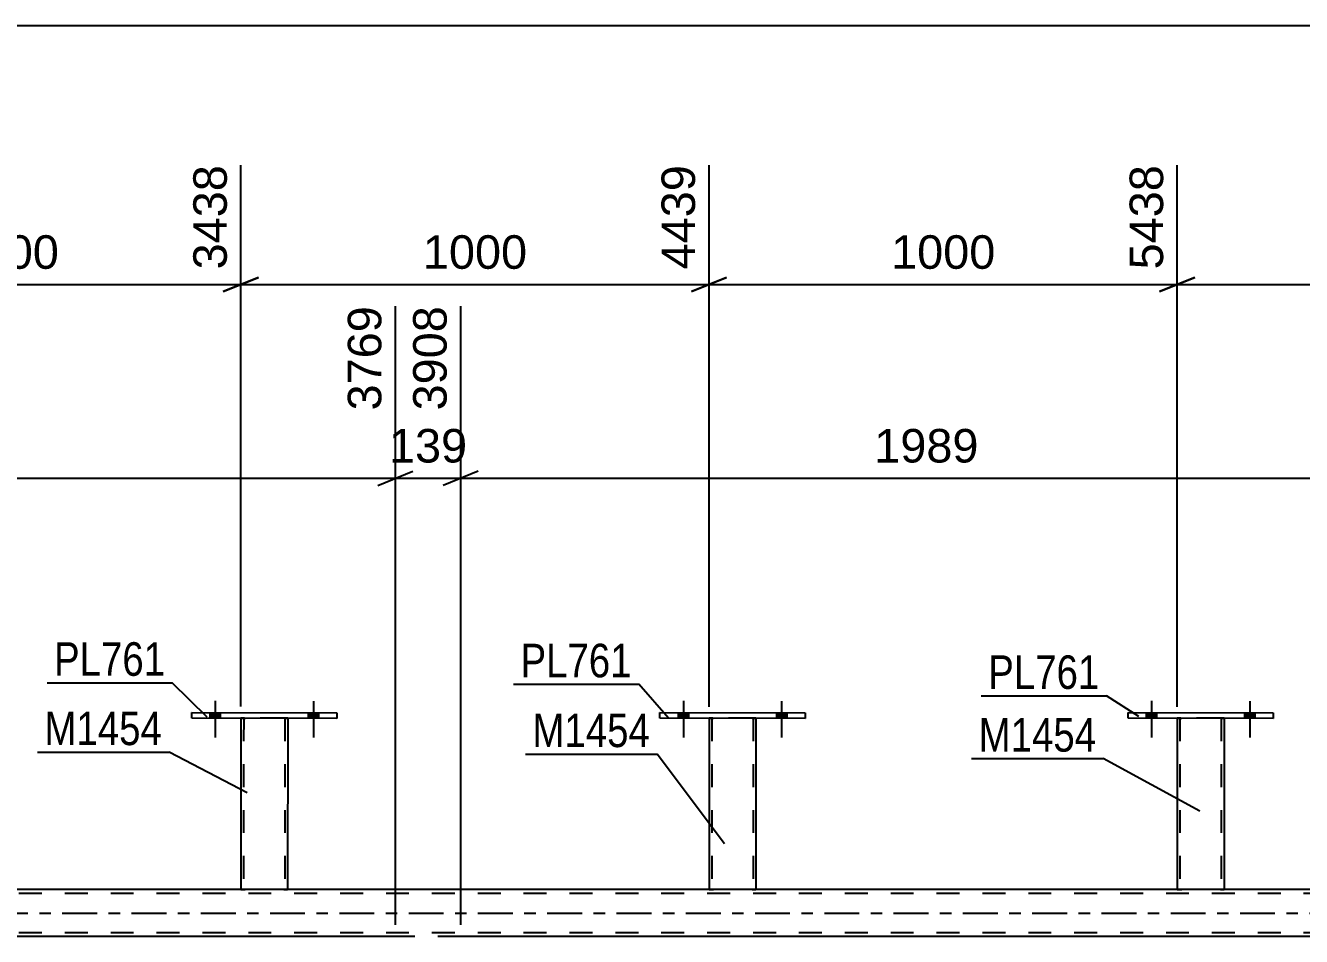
# Model space of a CAD drawing. Header units: millimetres. Extents: x 0 to 841, y 0 to 594.
# Drawn here: x 163.1 to 272.1, y 432.5 to 510.3 of the extents above; entities that cross this region are included whole.
import ezdxf

# ---------------------------------------------------------------- set-up
doc = ezdxf.new("R2010")
doc.units = ezdxf.units.MM
doc.linetypes.add('DXK_LINE_DOT2', pattern=[3.9198, 1.9599, -1.9599])
doc.linetypes.add('DXK_LINE_DOT3', pattern=[5.9187, 2.979, -0.9799, 0.9799, -0.9799])
doc.styles.add('Arial', font='ARIAL.TTF', dxfattribs={"height": 0.2})
doc.styles.add('Arial Narrow', font='ARIALN.TTF', dxfattribs={"height": 0.2})

# ---------------------------------------------------------------- blocks, each defined once
blk = doc.blocks.new('Part-318891418-4508 - 4466')
at = {"color": 7, "linetype": 'DXK_LINE_DOT2'}
for p, q in [((764.22, 436.19), (89.29, 436.19)), ((764.22, 436.51), (101.49, 436.51)), ((185.48, 436.51), (181.48, 436.51)), ((225.49, 436.51), (221.49, 436.51)), ((265.48, 436.51), (261.48, 436.51)), ((764.22, 432.83), (89.29, 432.83)), ((200.27, 432.51), (194.69, 432.51))]:
    blk.add_line(p, q, dxfattribs=at)
at = {"color": 2, "linetype": 'Continuous'}
for p, q in [((181.48, 436.51), (145.48, 436.51)), ((221.49, 436.51), (185.48, 436.51)), ((261.48, 436.51), (225.49, 436.51)), ((301.48, 436.51), (265.48, 436.51)), ((194.69, 432.51), (115.13, 432.51)), ((279.83, 432.51), (200.27, 432.51))]:
    blk.add_line(p, q, dxfattribs=at)
at = {"color": 7, "linetype": 'DXK_LINE_DOT3'}
blk.add_line((89.29, 434.51), (774.02, 434.51), dxfattribs=at)
blk = doc.blocks.new('Part-318891418-4519 - 4466')
at = {"color": 2, "linetype": 'Continuous'}
for p, q in [((221.49, 451.15), (221.49, 436.51)), ((225.49, 451.14), (225.49, 436.51)), ((221.53, 436.51), (221.49, 436.51)), ((221.63, 436.51), (221.53, 436.51)), ((221.79, 436.51), (221.63, 436.51)), ((225.19, 436.51), (221.79, 436.51)), ((225.35, 436.51), (225.19, 436.51)), ((225.45, 436.51), (225.35, 436.51)), ((225.49, 436.51), (225.45, 436.51))]:
    blk.add_line(p, q, dxfattribs=at)
at = {"color": 7, "linetype": 'DXK_LINE_DOT2'}
for p, q in [((221.49, 451.15), (221.49, 451.15)), ((221.49, 451.15), (221.49, 451.15)), ((221.49, 451.15), (221.49, 451.15)), ((221.53, 451.15), (221.49, 451.15)), ((221.49, 451.15), (221.53, 451.15)), ((221.63, 451.15), (221.53, 451.15)), ((221.53, 451.15), (221.63, 451.15)), ((221.79, 451.15), (221.63, 451.15)), ((221.63, 451.15), (221.79, 451.15)), ((221.73, 451.15), (221.73, 451.15)), ((221.73, 451.15), (221.73, 436.51)), ((221.75, 451.15), (221.73, 451.15)), ((221.73, 451.15), (221.75, 451.15)), ((221.8, 451.15), (221.75, 451.15)), ((221.75, 451.15), (221.8, 451.15)), ((225.2, 451.15), (221.79, 451.15)), ((225.2, 451.15), (221.79, 451.15)), ((225.11, 451.15), (221.8, 451.15)), ((221.8, 451.15), (221.88, 451.15)), ((225.18, 451.15), (221.88, 451.15)), ((225.18, 451.15), (225.11, 451.15)), ((225.24, 451.15), (225.18, 451.15)), ((225.18, 451.15), (225.24, 451.15)), ((225.2, 451.15), (225.35, 451.15)), ((225.35, 451.15), (225.2, 451.15)), ((225.25, 451.15), (225.24, 451.15)), ((225.24, 451.15), (225.25, 451.15)), ((225.25, 451.15), (225.25, 451.15)), ((225.25, 451.15), (225.25, 436.51)), ((225.35, 451.15), (225.46, 451.15)), ((225.46, 451.15), (225.35, 451.15)), ((225.46, 451.15), (225.49, 451.15)), ((225.49, 451.15), (225.46, 451.15)), ((225.49, 451.15), (225.49, 451.15)), ((225.49, 451.15), (225.49, 451.14)), ((225.49, 451.14), (225.49, 451.15)), ((221.49, 436.51), (221.53, 436.51)), ((221.53, 436.51), (221.63, 436.51)), ((221.63, 436.51), (221.79, 436.51)), ((221.75, 436.51), (221.73, 436.51)), ((221.73, 436.51), (221.75, 436.51)), ((221.8, 436.51), (221.75, 436.51)), ((221.75, 436.51), (221.79, 436.51)), ((225.19, 436.51), (221.79, 436.51)), ((221.79, 436.51), (221.8, 436.51)), ((225.1, 436.51), (221.8, 436.51)), ((221.8, 436.51), (221.88, 436.51)), ((225.18, 436.51), (221.88, 436.51)), ((225.18, 436.51), (225.1, 436.51)), ((225.23, 436.51), (225.18, 436.51)), ((225.18, 436.51), (225.23, 436.51)), ((225.19, 436.51), (225.35, 436.51)), ((225.25, 436.51), (225.23, 436.51)), ((225.23, 436.51), (225.25, 436.51)), ((225.35, 436.51), (225.45, 436.51)), ((225.45, 436.51), (225.49, 436.51))]:
    blk.add_line(p, q, dxfattribs=at)
blk = doc.blocks.new('Bolt-318891418-4665 - 4466')
at = {"linetype": 'Continuous'}
for points in [[(258.84, 451.15), (259.72, 451.15), (259.72, 451.63), (258.84, 451.63)], [(267.24, 451.14), (268.12, 451.14), (268.12, 451.62), (267.24, 451.62)]]:
    blk.add_hatch(color=1, dxfattribs=at).paths.add_polyline_path(points)
at = {"color": 1, "linetype": 'Continuous'}
for p, q in [((259.28, 452.63), (259.28, 449.51)), ((267.68, 452.62), (267.68, 449.5)), ((258.84, 451.63), (258.84, 451.15)), ((259.72, 451.63), (259.72, 451.15)), ((267.24, 451.62), (267.24, 451.14)), ((268.12, 451.62), (268.12, 451.14))]:
    blk.add_line(p, q, dxfattribs=at)
blk = doc.blocks.new('Bolt-318891418-4524 - 4466')
at = {"linetype": 'Continuous'}
for points in [[(258.84, 451.15), (259.72, 451.15), (259.72, 451.63), (258.84, 451.63)], [(267.24, 451.14), (268.12, 451.14), (268.12, 451.62), (267.24, 451.62)]]:
    blk.add_hatch(color=1, dxfattribs=at).paths.add_polyline_path(points)
at = {"color": 1, "linetype": 'Continuous'}
for p, q in [((259.28, 452.63), (259.28, 449.51)), ((267.68, 452.62), (267.68, 449.5)), ((258.84, 451.63), (258.84, 451.15)), ((259.72, 451.63), (259.72, 451.15)), ((267.24, 451.62), (267.24, 451.14)), ((268.12, 451.62), (268.12, 451.14))]:
    blk.add_line(p, q, dxfattribs=at)
blk = doc.blocks.new('Part-318891418-4599 - 4466')
at = {"color": 2, "linetype": 'Continuous'}
for p, q in [((257.28, 451.15), (257.28, 451.63)), ((257.28, 451.63), (269.68, 451.62)), ((269.68, 451.62), (269.68, 451.14)), ((269.68, 451.14), (257.28, 451.15))]:
    blk.add_line(p, q, dxfattribs=at)
blk = doc.blocks.new('Part-318891418-4731 - 4466')
at = {"color": 2, "linetype": 'Continuous'}
for p, q in [((181.49, 451.15), (181.48, 436.51)), ((185.49, 451.14), (185.48, 436.51)), ((181.52, 436.51), (181.48, 436.51)), ((181.62, 436.51), (181.52, 436.51)), ((181.78, 436.51), (181.62, 436.51)), ((185.19, 436.51), (181.78, 436.51)), ((185.34, 436.51), (185.19, 436.51)), ((185.45, 436.51), (185.34, 436.51)), ((185.48, 436.51), (185.45, 436.51))]:
    blk.add_line(p, q, dxfattribs=at)
at = {"color": 7, "linetype": 'DXK_LINE_DOT2'}
for p, q in [((181.49, 451.15), (181.49, 451.15)), ((181.49, 451.15), (181.49, 451.15)), ((181.49, 451.15), (181.49, 451.15)), ((181.53, 451.15), (181.49, 451.15)), ((181.49, 451.15), (181.53, 451.15)), ((181.63, 451.15), (181.53, 451.15)), ((181.53, 451.15), (181.63, 451.15)), ((181.79, 451.15), (181.63, 451.15)), ((181.63, 451.15), (181.79, 451.15)), ((181.73, 451.15), (181.72, 436.51)), ((181.73, 451.15), (181.73, 451.15)), ((181.75, 451.15), (181.73, 451.15)), ((181.73, 451.15), (181.75, 451.15)), ((181.8, 451.15), (181.75, 451.15)), ((181.75, 451.15), (181.8, 451.15)), ((185.19, 451.15), (181.79, 451.15)), ((185.19, 451.15), (181.79, 451.15)), ((185.1, 451.15), (181.8, 451.15)), ((181.8, 451.15), (181.88, 451.15)), ((185.18, 451.15), (181.88, 451.15)), ((185.18, 451.15), (185.1, 451.15)), ((185.23, 451.15), (185.18, 451.15)), ((185.18, 451.15), (185.23, 451.15)), ((185.19, 451.15), (185.35, 451.15)), ((185.35, 451.15), (185.19, 451.15)), ((185.25, 451.15), (185.23, 451.15)), ((185.23, 451.15), (185.25, 451.15)), ((185.25, 451.15), (185.24, 436.51)), ((185.25, 451.15), (185.25, 451.15)), ((185.35, 451.15), (185.45, 451.15)), ((185.45, 451.15), (185.35, 451.15)), ((185.45, 451.15), (185.49, 451.15)), ((185.49, 451.15), (185.45, 451.15)), ((185.49, 451.15), (185.49, 451.15)), ((185.49, 451.15), (185.49, 451.14)), ((185.49, 451.14), (185.49, 451.15)), ((181.48, 436.51), (181.52, 436.51)), ((181.52, 436.51), (181.62, 436.51)), ((181.62, 436.51), (181.78, 436.51)), ((181.74, 436.51), (181.72, 436.51)), ((181.72, 436.51), (181.74, 436.51)), ((181.79, 436.51), (181.74, 436.51)), ((181.74, 436.51), (181.78, 436.51)), ((185.19, 436.51), (181.78, 436.51)), ((181.78, 436.51), (181.79, 436.51)), ((185.1, 436.51), (181.79, 436.51)), ((181.79, 436.51), (181.87, 436.51)), ((185.17, 436.51), (181.87, 436.51)), ((185.17, 436.51), (185.1, 436.51)), ((185.23, 436.51), (185.17, 436.51)), ((185.17, 436.51), (185.23, 436.51)), ((185.19, 436.51), (185.34, 436.51)), ((185.24, 436.51), (185.23, 436.51)), ((185.23, 436.51), (185.24, 436.51)), ((185.34, 436.51), (185.45, 436.51)), ((185.45, 436.51), (185.48, 436.51))]:
    blk.add_line(p, q, dxfattribs=at)
blk = doc.blocks.new('Part-318891418-4564 - 4466')
at = {"color": 2, "linetype": 'Continuous'}
for p, q in [((217.29, 451.15), (217.29, 451.63)), ((217.29, 451.63), (229.69, 451.62)), ((229.69, 451.62), (229.69, 451.14)), ((229.69, 451.14), (217.29, 451.15))]:
    blk.add_line(p, q, dxfattribs=at)
blk = doc.blocks.new('Part-318891418-4569 - 4466')
at = {"color": 2, "linetype": 'Continuous'}
for p, q in [((177.29, 451.15), (177.29, 451.63)), ((177.29, 451.63), (189.69, 451.62)), ((189.69, 451.62), (189.69, 451.14)), ((189.69, 451.14), (177.29, 451.15))]:
    blk.add_line(p, q, dxfattribs=at)
blk = doc.blocks.new('Bolt-318891418-4605 - 4466')
at = {"linetype": 'Continuous'}
for points in [[(218.85, 451.15), (219.73, 451.15), (219.73, 451.63), (218.85, 451.63)], [(227.25, 451.14), (228.13, 451.14), (228.13, 451.62), (227.25, 451.62)]]:
    blk.add_hatch(color=1, dxfattribs=at).paths.add_polyline_path(points)
at = {"color": 1, "linetype": 'Continuous'}
for p, q in [((219.29, 452.63), (219.29, 449.51)), ((227.69, 452.62), (227.69, 449.5)), ((218.85, 451.63), (218.85, 451.15)), ((219.73, 451.63), (219.73, 451.15)), ((227.25, 451.62), (227.25, 451.14)), ((228.13, 451.62), (228.13, 451.14))]:
    blk.add_line(p, q, dxfattribs=at)
blk = doc.blocks.new('Bolt-318891418-4664 - 4466')
at = {"linetype": 'Continuous'}
for points in [[(218.85, 451.15), (219.73, 451.15), (219.73, 451.63), (218.85, 451.63)], [(227.25, 451.14), (228.13, 451.14), (228.13, 451.62), (227.25, 451.62)]]:
    blk.add_hatch(color=1, dxfattribs=at).paths.add_polyline_path(points)
at = {"color": 1, "linetype": 'Continuous'}
for p, q in [((219.29, 452.63), (219.29, 449.51)), ((227.69, 452.62), (227.69, 449.5)), ((218.85, 451.63), (218.85, 451.15)), ((219.73, 451.63), (219.73, 451.15)), ((227.25, 451.62), (227.25, 451.14)), ((228.13, 451.62), (228.13, 451.14))]:
    blk.add_line(p, q, dxfattribs=at)
blk = doc.blocks.new('Bolt-318891418-4714 - 4466')
at = {"linetype": 'Continuous'}
for points in [[(178.85, 451.15), (179.73, 451.15), (179.73, 451.63), (178.85, 451.63)], [(187.25, 451.14), (188.13, 451.14), (188.13, 451.62), (187.25, 451.62)]]:
    blk.add_hatch(color=1, dxfattribs=at).paths.add_polyline_path(points)
at = {"color": 1, "linetype": 'Continuous'}
for p, q in [((179.29, 452.63), (179.29, 449.51)), ((187.69, 452.62), (187.69, 449.5)), ((178.85, 451.63), (178.85, 451.15)), ((179.73, 451.63), (179.73, 451.15)), ((187.25, 451.62), (187.25, 451.14)), ((188.13, 451.62), (188.13, 451.14))]:
    blk.add_line(p, q, dxfattribs=at)
blk = doc.blocks.new('Bolt-318891418-4715 - 4466')
at = {"linetype": 'Continuous'}
for points in [[(178.85, 451.15), (179.73, 451.15), (179.73, 451.63), (178.85, 451.63)], [(187.25, 451.14), (188.13, 451.14), (188.13, 451.62), (187.25, 451.62)]]:
    blk.add_hatch(color=1, dxfattribs=at).paths.add_polyline_path(points)
at = {"color": 1, "linetype": 'Continuous'}
for p, q in [((179.29, 452.63), (179.29, 449.51)), ((187.69, 452.62), (187.69, 449.5)), ((178.85, 451.63), (178.85, 451.15)), ((179.73, 451.63), (179.73, 451.15)), ((187.25, 451.62), (187.25, 451.14)), ((188.13, 451.62), (188.13, 451.14))]:
    blk.add_line(p, q, dxfattribs=at)
blk = doc.blocks.new('Part-318891418-4926 - 4466')
at = {"color": 2, "linetype": 'Continuous'}
for p, q in [((261.48, 451.15), (261.48, 436.51)), ((265.48, 451.14), (265.48, 436.51)), ((261.51, 436.51), (261.48, 436.51)), ((261.62, 436.51), (261.51, 436.51)), ((261.77, 436.51), (261.62, 436.51)), ((265.18, 436.51), (261.77, 436.51)), ((265.34, 436.51), (265.18, 436.51)), ((265.44, 436.51), (265.34, 436.51)), ((265.48, 436.51), (265.44, 436.51))]:
    blk.add_line(p, q, dxfattribs=at)
at = {"color": 7, "linetype": 'DXK_LINE_DOT2'}
for p, q in [((261.48, 451.15), (261.48, 451.15)), ((261.48, 451.15), (261.48, 451.15)), ((261.48, 451.15), (261.48, 451.15)), ((261.52, 451.15), (261.48, 451.15)), ((261.48, 451.15), (261.52, 451.15)), ((261.62, 451.15), (261.52, 451.15)), ((261.52, 451.15), (261.62, 451.15)), ((261.78, 451.15), (261.62, 451.15)), ((261.62, 451.15), (261.78, 451.15)), ((261.72, 451.15), (261.72, 451.15)), ((261.72, 451.15), (261.72, 436.51)), ((261.74, 451.15), (261.72, 451.15)), ((261.72, 451.15), (261.74, 451.15)), ((261.79, 451.15), (261.74, 451.15)), ((261.74, 451.15), (261.79, 451.15)), ((265.19, 451.15), (261.78, 451.15)), ((265.19, 451.15), (261.78, 451.15)), ((265.09, 451.15), (261.79, 451.15)), ((261.79, 451.15), (261.87, 451.15)), ((265.17, 451.15), (261.87, 451.15)), ((265.17, 451.15), (265.09, 451.15)), ((265.22, 451.15), (265.17, 451.15)), ((265.17, 451.15), (265.22, 451.15)), ((265.19, 451.15), (265.34, 451.15)), ((265.34, 451.15), (265.19, 451.15)), ((265.24, 451.15), (265.22, 451.15)), ((265.22, 451.15), (265.24, 451.15)), ((265.24, 451.15), (265.24, 451.15)), ((265.24, 451.15), (265.24, 436.51)), ((265.34, 451.15), (265.45, 451.15)), ((265.45, 451.15), (265.34, 451.15)), ((265.45, 451.15), (265.48, 451.15)), ((265.48, 451.15), (265.45, 451.15)), ((265.48, 451.15), (265.48, 451.15)), ((265.48, 451.15), (265.48, 451.14)), ((265.48, 451.14), (265.48, 451.15)), ((261.48, 436.51), (261.51, 436.51)), ((261.51, 436.51), (261.62, 436.51)), ((261.62, 436.51), (261.77, 436.51)), ((261.74, 436.51), (261.72, 436.51)), ((261.72, 436.51), (261.74, 436.51)), ((261.79, 436.51), (261.74, 436.51)), ((261.74, 436.51), (261.77, 436.51)), ((265.18, 436.51), (261.77, 436.51)), ((261.77, 436.51), (261.79, 436.51)), ((265.09, 436.51), (261.79, 436.51)), ((261.79, 436.51), (261.87, 436.51)), ((265.17, 436.51), (261.87, 436.51)), ((265.17, 436.51), (265.09, 436.51)), ((265.22, 436.51), (265.17, 436.51)), ((265.17, 436.51), (265.22, 436.51)), ((265.18, 436.51), (265.34, 436.51)), ((265.24, 436.51), (265.22, 436.51)), ((265.22, 436.51), (265.24, 436.51)), ((265.34, 436.51), (265.44, 436.51)), ((265.44, 436.51), (265.48, 436.51))]:
    blk.add_line(p, q, dxfattribs=at)
blk = doc.blocks.new('StraightDimension-318891418-5461 - 4466')
at = {"color": 7, "linetype": 'Continuous'}
for p, q in [((194.69, 433.51), (194.69, 486.35)), ((200.27, 433.51), (200.27, 486.35)), ((193.19, 471.05), (196.19, 472.25)), ((201.77, 472.25), (198.77, 471.05)), ((194.69, 471.65), (200.27, 471.65))]:
    blk.add_line(p, q, dxfattribs=at)
at = {"color": 0}
blk.add_wipeout([(201.41, 472.4), (201.41, 476.6), (193.54, 476.6), (193.54, 472.4)], dxfattribs=at)
at = {"color": 3, "style": 'Arial'}
blk.add_text('139', height=2.865, dxfattribs=at).set_placement((194.14, 473))
at = {"color": 0, "linetype": 'Continuous'}
blk.add_wipeout([(199.67, 486.95), (195.47, 486.95), (195.47, 476.85), (199.67, 476.85)], dxfattribs=at)
at = {"color": 3, "linetype": 'Continuous', "style": 'Arial'}
blk.add_text('3908', height=2.865, rotation=90.0002, dxfattribs=at).set_placement((199.07, 477.45))
blk = doc.blocks.new('StraightDimension-318891418-5615 - 4466')
at = {"color": 7, "linetype": 'Continuous'}
for p, q in [((181.49, 452.15), (181.49, 498.39)), ((221.49, 452.14), (221.49, 498.39)), ((182.99, 488.8), (179.99, 487.6)), ((219.99, 487.6), (222.99, 488.8)), ((181.49, 488.2), (221.49, 488.2))]:
    blk.add_line(p, q, dxfattribs=at)
at = {"color": 0}
blk.add_wipeout([(206.54, 488.95), (206.54, 493.15), (196.44, 493.15), (196.44, 488.95)], dxfattribs=at)
at = {"color": 3, "style": 'Arial'}
blk.add_text('1000', height=2.865, dxfattribs=at).set_placement((197.04, 489.55))
at = {"color": 0, "linetype": 'Continuous'}
blk.add_wipeout([(220.89, 498.99), (216.69, 498.99), (216.69, 488.9), (220.89, 488.9)], dxfattribs=at)
at = {"color": 3, "linetype": 'Continuous', "style": 'Arial'}
blk.add_text('4439', height=2.865, rotation=90.0002, dxfattribs=at).set_placement((220.29, 489.5))
blk = doc.blocks.new('StraightDimension-318891418-5607 - 4466')
at = {"color": 7, "linetype": 'Continuous'}
for p, q in [((221.49, 452.14), (221.49, 498.39)), ((261.48, 452.12), (261.48, 498.39)), ((222.99, 488.8), (219.99, 487.6)), ((259.98, 487.6), (262.98, 488.8)), ((221.49, 488.2), (261.48, 488.2))]:
    blk.add_line(p, q, dxfattribs=at)
at = {"color": 0}
blk.add_wipeout([(246.54, 488.95), (246.54, 493.15), (236.44, 493.15), (236.44, 488.95)], dxfattribs=at)
at = {"color": 3, "style": 'Arial'}
blk.add_text('1000', height=2.865, dxfattribs=at).set_placement((237.04, 489.55))
at = {"color": 0, "linetype": 'Continuous'}
blk.add_wipeout([(260.88, 498.99), (256.68, 498.99), (256.68, 488.9), (260.88, 488.9)], dxfattribs=at)
at = {"color": 3, "linetype": 'Continuous', "style": 'Arial'}
blk.add_text('5438', height=2.865, rotation=90.0002, dxfattribs=at).set_placement((260.28, 489.5))
blk = doc.blocks.new('StraightDimension-318891418-5443 - 4466')
at = {"color": 7, "linetype": 'Continuous'}
for p, q in [((200.27, 433.51), (200.27, 486.35)), ((279.83, 433.51), (279.83, 486.35)), ((201.77, 472.25), (198.77, 471.05)), ((278.33, 471.05), (281.33, 472.25)), ((200.27, 471.65), (279.83, 471.65))]:
    blk.add_line(p, q, dxfattribs=at)
at = {"color": 0, "linetype": 'Continuous'}
blk.add_wipeout([(279.23, 486.95), (275.03, 486.95), (275.03, 476.85), (279.23, 476.85)], dxfattribs=at)
at = {"color": 0}
blk.add_wipeout([(245.09, 472.4), (245.09, 476.6), (235, 476.6), (235, 472.4)], dxfattribs=at)
at = {"color": 3, "linetype": 'Continuous', "style": 'Arial'}
blk.add_text('5897', height=2.865, rotation=90.0002, dxfattribs=at).set_placement((278.63, 477.45))
at = {"color": 3, "style": 'Arial'}
blk.add_text('1989', height=2.865, dxfattribs=at).set_placement((235.6, 473))
blk = doc.blocks.new('StraightDimension-318891418-5479 - 4466')
at = {"color": 7, "linetype": 'Continuous'}
for p, q in [((194.69, 433.51), (194.69, 486.35)), ((110.88, 433.51), (110.88, 481.85)), ((112.38, 472.25), (109.38, 471.05)), ((193.19, 471.05), (196.19, 472.25)), ((110.88, 471.65), (194.69, 471.65))]:
    blk.add_line(p, q, dxfattribs=at)
at = {"color": 0, "linetype": 'Continuous'}
blk.add_wipeout([(194.09, 486.95), (189.89, 486.95), (189.89, 476.85), (194.09, 476.85)], dxfattribs=at)
at = {"color": 0}
blk.add_wipeout([(157.83, 472.4), (157.83, 476.6), (147.74, 476.6), (147.74, 472.4)], dxfattribs=at)
at = {"color": 3, "linetype": 'Continuous', "style": 'Arial'}
blk.add_text('3769', height=2.865, rotation=90.0002, dxfattribs=at).set_placement((193.49, 477.45))
at = {"color": 3, "style": 'Arial'}
blk.add_text('2095', height=2.865, dxfattribs=at).set_placement((148.34, 473))
blk = doc.blocks.new('StraightDimension-318891418-5599 - 4466')
at = {"color": 7, "linetype": 'Continuous'}
for p, q in [((261.48, 452.12), (261.48, 498.39)), ((301.48, 452.11), (301.48, 498.39)), ((262.98, 488.8), (259.98, 487.6)), ((299.98, 487.6), (302.98, 488.8)), ((261.48, 488.2), (301.48, 488.2))]:
    blk.add_line(p, q, dxfattribs=at)
at = {"color": 0}
blk.add_wipeout([(286.53, 488.95), (286.53, 493.15), (276.44, 493.15), (276.44, 488.95)], dxfattribs=at)
at = {"color": 3, "style": 'Arial'}
blk.add_text('1000', height=2.865, dxfattribs=at).set_placement((277.04, 489.55))
at = {"color": 0, "linetype": 'Continuous'}
blk.add_wipeout([(300.88, 498.99), (296.68, 498.99), (296.68, 488.9), (300.88, 488.9)], dxfattribs=at)
at = {"color": 3, "linetype": 'Continuous', "style": 'Arial'}
blk.add_text('6438', height=2.865, rotation=90.0002, dxfattribs=at).set_placement((300.28, 489.5))
blk = doc.blocks.new('StraightDimension-318891418-5623 - 4466')
at = {"color": 7, "linetype": 'Continuous'}
for p, q in [((141.48, 452.15), (141.48, 498.39)), ((181.49, 452.15), (181.49, 498.39)), ((142.98, 488.8), (139.98, 487.6)), ((179.99, 487.6), (182.99, 488.8)), ((141.48, 488.2), (181.49, 488.2))]:
    blk.add_line(p, q, dxfattribs=at)
at = {"color": 0}
blk.add_wipeout([(166.53, 488.95), (166.53, 493.15), (156.44, 493.15), (156.44, 488.95)], dxfattribs=at)
at = {"color": 3, "style": 'Arial'}
blk.add_text('1000', height=2.865, dxfattribs=at).set_placement((157.04, 489.55))
at = {"color": 0, "linetype": 'Continuous'}
blk.add_wipeout([(180.89, 498.99), (176.69, 498.99), (176.69, 488.9), (180.89, 488.9)], dxfattribs=at)
at = {"color": 3, "linetype": 'Continuous', "style": 'Arial'}
blk.add_text('3438', height=2.865, rotation=90.0002, dxfattribs=at).set_placement((180.29, 489.5))
blk = doc.blocks.new('StraightDimension-318891418-11660 - 6237')
at = {"color": 7, "linetype": 'Continuous'}
blk.add_line((54.82, 510.33), (764.86, 510.33), dxfattribs=at)
blk = doc.blocks.new('Mark-318891418-4515 - 4466')
at = {"color": 30, "linetype": 'Continuous'}
for p in [(205.8, 448.09), (222.82, 440.41)]:
    blk.add_line(p, (217.05, 448.09), dxfattribs=at)
at = {"color": 0}
blk.add_wipeout([(216.45, 448.69), (216.45, 451.69), (206.4, 451.69), (206.4, 448.69)], dxfattribs=at)
blk.add_wipeout([(216.45, 448.69), (216.45, 451.69), (206.4, 451.69), (206.4, 448.69)], dxfattribs=at)
at = {"color": 3, "style": 'Arial Narrow'}
blk.add_text('M1454', height=2.863, dxfattribs=at).set_placement((206.4, 448.69))
blk = doc.blocks.new('Mark-318891418-4727 - 4466')
at = {"color": 30, "linetype": 'Continuous'}
for p in [(164.11, 448.26), (182.04, 444.77)]:
    blk.add_line(p, (175.36, 448.26), dxfattribs=at)
at = {"color": 0}
blk.add_wipeout([(174.76, 448.86), (174.76, 451.86), (164.71, 451.86), (164.71, 448.86)], dxfattribs=at)
blk.add_wipeout([(174.76, 448.86), (174.76, 451.86), (164.71, 451.86), (164.71, 448.86)], dxfattribs=at)
at = {"color": 3, "style": 'Arial Narrow'}
blk.add_text('M1454', height=2.863, dxfattribs=at).set_placement((164.71, 448.86))
blk = doc.blocks.new('Mark-318891418-4560 - 4466')
at = {"color": 30, "linetype": 'Continuous'}
for p in [(204.78, 454.05), (218.01, 451.15)]:
    blk.add_line(p, (215.48, 454.05), dxfattribs=at)
at = {"color": 0}
blk.add_wipeout([(214.88, 454.65), (214.88, 457.65), (205.38, 457.65), (205.38, 454.65)], dxfattribs=at)
blk.add_wipeout([(214.88, 454.65), (214.88, 457.65), (205.38, 457.65), (205.38, 454.65)], dxfattribs=at)
at = {"color": 3, "style": 'Arial Narrow'}
blk.add_text('PL761', height=2.863, dxfattribs=at).set_placement((205.38, 454.65))
blk = doc.blocks.new('Mark-318891418-4565 - 4466')
at = {"color": 30, "linetype": 'Continuous'}
for p in [(164.93, 454.18), (178.62, 451.24)]:
    blk.add_line(p, (175.63, 454.18), dxfattribs=at)
at = {"color": 0}
blk.add_wipeout([(175.03, 454.78), (175.03, 457.78), (165.53, 457.78), (165.53, 454.78)], dxfattribs=at)
blk.add_wipeout([(175.03, 454.78), (175.03, 457.78), (165.53, 457.78), (165.53, 454.78)], dxfattribs=at)
at = {"color": 3, "style": 'Arial Narrow'}
blk.add_text('PL761', height=2.863, dxfattribs=at).set_placement((165.53, 454.78))
blk = doc.blocks.new('Mark-318891418-4595 - 4466')
at = {"color": 30, "linetype": 'Continuous'}
for p in [(244.74, 453.06), (258.21, 451.3)]:
    blk.add_line(p, (255.44, 453.06), dxfattribs=at)
at = {"color": 0}
blk.add_wipeout([(254.84, 453.66), (254.84, 456.66), (245.34, 456.66), (245.34, 453.66)], dxfattribs=at)
blk.add_wipeout([(254.84, 453.66), (254.84, 456.66), (245.34, 456.66), (245.34, 453.66)], dxfattribs=at)
at = {"color": 3, "style": 'Arial Narrow'}
blk.add_text('PL761', height=2.863, dxfattribs=at).set_placement((245.34, 453.66))
blk = doc.blocks.new('Mark-318891418-4922 - 4466')
at = {"color": 30, "linetype": 'Continuous'}
for p in [(243.92, 447.7), (263.42, 443.2)]:
    blk.add_line(p, (255.17, 447.7), dxfattribs=at)
at = {"color": 0}
blk.add_wipeout([(254.57, 448.3), (254.57, 451.3), (244.52, 451.3), (244.52, 448.3)], dxfattribs=at)
blk.add_wipeout([(254.57, 448.3), (254.57, 451.3), (244.52, 451.3), (244.52, 448.3)], dxfattribs=at)
at = {"color": 3, "style": 'Arial Narrow'}
blk.add_text('M1454', height=2.863, dxfattribs=at).set_placement((244.52, 448.3))
blk = doc.blocks.new('WeldMark-318891418-6155 - 4466')
at = {"linetype": 'Continuous'}
blk.add_hatch(color=30, dxfattribs=at).paths.add_polyline_path([(276.98, 431.73), (279.9, 432.75), (277.8, 430.48)])
at = {"color": 30, "linetype": 'Continuous'}
for p in [(279.9, 432.75), (255.77, 425.07)]:
    blk.add_line(p, (268.2, 425.07), dxfattribs=at)
at = {"color": 3, "linetype": 'Continuous'}
for p, q in [((255.77, 425.07), (251.49, 429.35)), ((255.77, 425.07), (251.49, 420.78)), ((260.95, 425.07), (265.24, 425.07)), ((265.24, 425.07), (260.95, 420.78)), ((260.95, 420.78), (260.95, 425.07))]:
    blk.add_line(p, q, dxfattribs=at)
for start, end in [(90, 270), (270, 90)]:
    blk.add_arc((268.2, 425.07), 1.5, start, end, dxfattribs=at)
at = {"color": 0}
blk.add_wipeout([(260.3, 420.97), (260.3, 424.37), (257.67, 424.37), (257.67, 420.97)], dxfattribs=at)
at = {"color": 3, "style": 'Arial'}
blk.add_text('6', height=2.87, dxfattribs=at).set_placement((257.87, 421.17))
at = {"color": 0, "linetype": 'Continuous'}
blk.add_wipeout([(251.87, 424.17), (251.87, 427.17), (244.1, 427.17), (244.1, 424.17)], dxfattribs=at)
blk.add_wipeout([(251.87, 424.17), (251.87, 427.17), (244.1, 427.17), (244.1, 424.17)], dxfattribs=at)
at = {"color": 3, "linetype": 'Continuous', "style": 'Arial'}
blk.add_text('TYP', height=2.865, dxfattribs=at).set_placement((244.1, 424.17))

msp = doc.modelspace()

# ---------------------------------------------------------------- block references
for name in ['StraightDimension-318891418-11660 - 6237', 'Bolt-318891418-4714 - 4466', 'Bolt-318891418-4715 - 4466', 'Bolt-318891418-4605 - 4466', 'Bolt-318891418-4664 - 4466', 'Bolt-318891418-4665 - 4466', 'Bolt-318891418-4524 - 4466', 'Part-318891418-4569 - 4466', 'Part-318891418-4564 - 4466', 'Part-318891418-4599 - 4466', 'Part-318891418-4731 - 4466', 'Part-318891418-4519 - 4466', 'Part-318891418-4926 - 4466', 'Part-318891418-4508 - 4466']:
    msp.add_blockref(name, (0, 0))

# ---------------------------------------------------------------- next in the draw order: block references
for name in ['StraightDimension-318891418-5461 - 4466', 'WeldMark-318891418-6155 - 4466']:
    msp.add_blockref(name, (0, 0))

# ---------------------------------------------------------------- next in the draw order: block references
msp.add_blockref('StraightDimension-318891418-5615 - 4466', (0, 0))

# ---------------------------------------------------------------- next in the draw order: block references
for name in ['StraightDimension-318891418-5607 - 4466', 'StraightDimension-318891418-5479 - 4466']:
    msp.add_blockref(name, (0, 0))

# ---------------------------------------------------------------- next in the draw order: block references
for name in ['StraightDimension-318891418-5623 - 4466', 'StraightDimension-318891418-5443 - 4466']:
    msp.add_blockref(name, (0, 0))

# ---------------------------------------------------------------- next in the draw order: block references
for name in ['StraightDimension-318891418-5599 - 4466', 'Mark-318891418-4595 - 4466', 'Mark-318891418-4727 - 4466', 'Mark-318891418-4515 - 4466']:
    msp.add_blockref(name, (0, 0))

# ---------------------------------------------------------------- next in the draw order: block references
for name in ['Mark-318891418-4565 - 4466', 'Mark-318891418-4560 - 4466', 'Mark-318891418-4922 - 4466']:
    msp.add_blockref(name, (0, 0))

doc.saveas('drawing.dxf')
